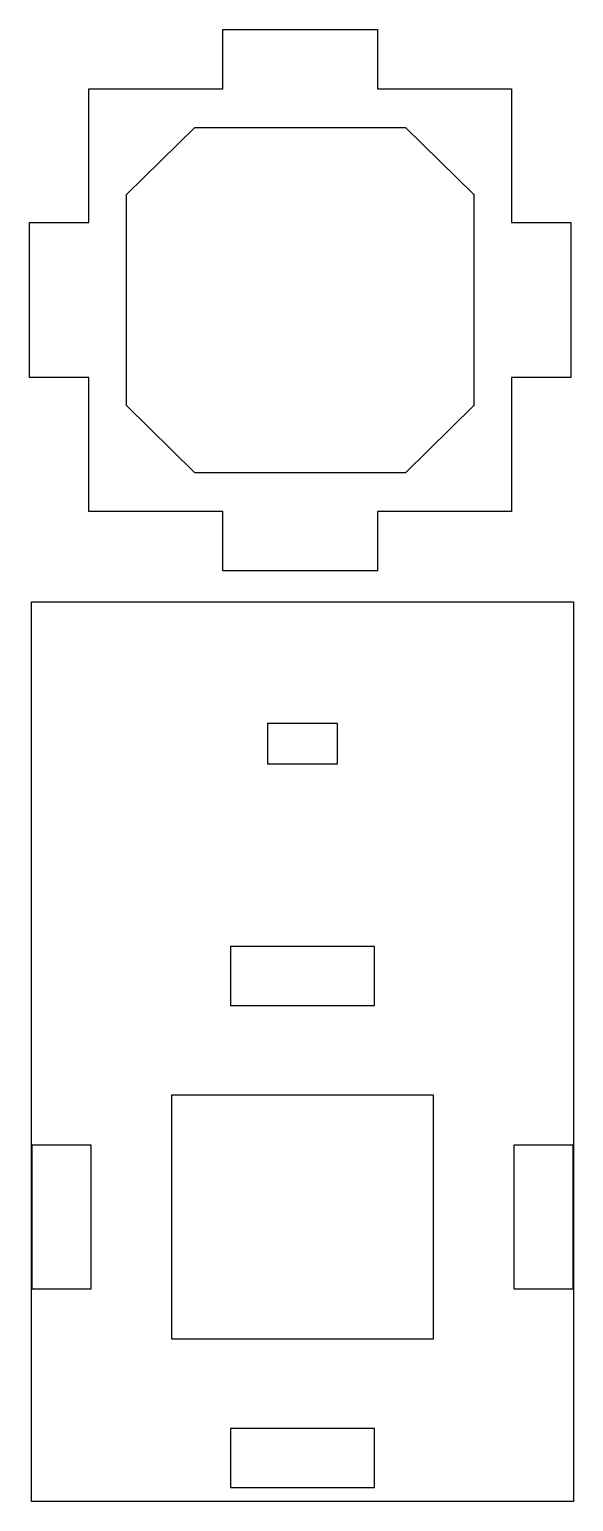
# Model space of a CAD drawing. Extents: x 57.9 to 87.1, y -8.6 to 70.3.
import ezdxf

# ---------------------------------------------------------------- set-up
doc = ezdxf.new("R2010")
doc.units = 0
doc.layers.add('Layer_1', color=7, linetype='CONTINUOUS')

msp = doc.modelspace()

# ---------------------------------------------------------------- linework, layer by layer
at = {"layer": 'Layer_1', "color": 1}
for p, q in [((68.296758, 67.096776), (68.296758, 70.271776)), ((68.296758, 70.271776), (76.596758, 70.271776)), ((76.596758, 70.271776), (76.596758, 67.096776)), ((61.121758, 59.921776), (61.121758, 67.096776)), ((61.121758, 67.096776), (68.296758, 67.096776)), ((76.596758, 67.096776), (83.771759, 67.096776)), ((83.771759, 67.096776), (83.771759, 59.921776)), ((57.946758, 51.621776), (57.946758, 59.921776)), ((57.946758, 59.921776), (61.121758, 59.921776)), ((83.771759, 59.921776), (86.946758, 59.921776)), ((86.946758, 59.921776), (86.946758, 51.621776)), ((61.121758, 51.621776), (57.946758, 51.621776)), ((61.121758, 44.446776), (61.121758, 51.621776)), ((86.946758, 51.621776), (83.771759, 51.621776)), ((83.771759, 51.621776), (83.771759, 44.446776)), ((68.296758, 44.446776), (61.121758, 44.446776)), ((68.296758, 41.271776), (68.296758, 44.446776)), ((83.771759, 44.446776), (76.596758, 44.446776)), ((76.596758, 44.446776), (76.596758, 41.271776)), ((76.596758, 41.271776), (68.296758, 41.271776)), ((58.05318, -8.603984), (58.05318, 39.598016)), ((58.05318, 39.598016), (87.089683, 39.598016)), ((87.089683, 39.598016), (87.089683, -8.603984)), ((87.089683, -8.603984), (58.05318, -8.603984))]:
    msp.add_line(p, q, dxfattribs=at)
at = {"layer": 'Layer_1', "color": 5}
for p, q in [((63.146758, 61.421766), (66.796768, 65.021776)), ((66.796768, 65.021776), (78.096768, 65.021776)), ((78.096768, 65.021776), (81.746758, 61.421766)), ((63.146758, 50.121766), (63.146758, 61.421766)), ((81.746758, 61.421766), (81.746758, 50.121766)), ((66.796768, 46.521776), (63.146758, 50.121766)), ((81.746758, 50.121766), (78.096768, 46.521776)), ((78.096768, 46.521776), (66.796768, 46.521776)), ((70.721443, 33.105006), (74.421443, 33.105006)), ((70.721443, 30.905006), (70.721443, 33.105006)), ((74.421443, 33.105006), (74.421443, 30.905006)), ((74.421443, 30.905006), (70.721443, 30.905006)), ((68.721434, 21.142716), (68.721434, 17.967716)), ((76.421434, 21.142716), (68.721434, 21.142716)), ((76.421434, 17.967716), (76.421434, 21.142716)), ((68.721434, 17.967716), (76.421434, 17.967716)), ((65.569946, 13.184376), (79.572922, 13.184376)), ((65.569946, 0.101043), (65.569946, 13.184376)), ((79.572922, 13.184376), (79.572922, 0.101043)), ((61.246434, 10.492716), (58.071434, 10.492716)), ((58.071434, 10.492716), (58.071434, 2.792716)), ((61.246434, 2.792716), (61.246434, 10.492716)), ((87.071434, 10.492716), (83.896434, 10.492716)), ((83.896434, 10.492716), (83.896434, 2.792716)), ((87.071434, 2.792716), (87.071434, 10.492716)), ((58.071434, 2.792716), (61.246434, 2.792716)), ((83.896434, 2.792716), (87.071434, 2.792716)), ((79.572922, 0.101043), (65.569946, 0.101043)), ((76.421434, -4.682284), (68.721434, -4.682284)), ((68.721434, -4.682284), (68.721434, -7.857284)), ((76.421434, -7.857284), (76.421434, -4.682284)), ((68.721434, -7.857284), (76.421434, -7.857284))]:
    msp.add_line(p, q, dxfattribs=at)

doc.saveas('drawing.dxf')
